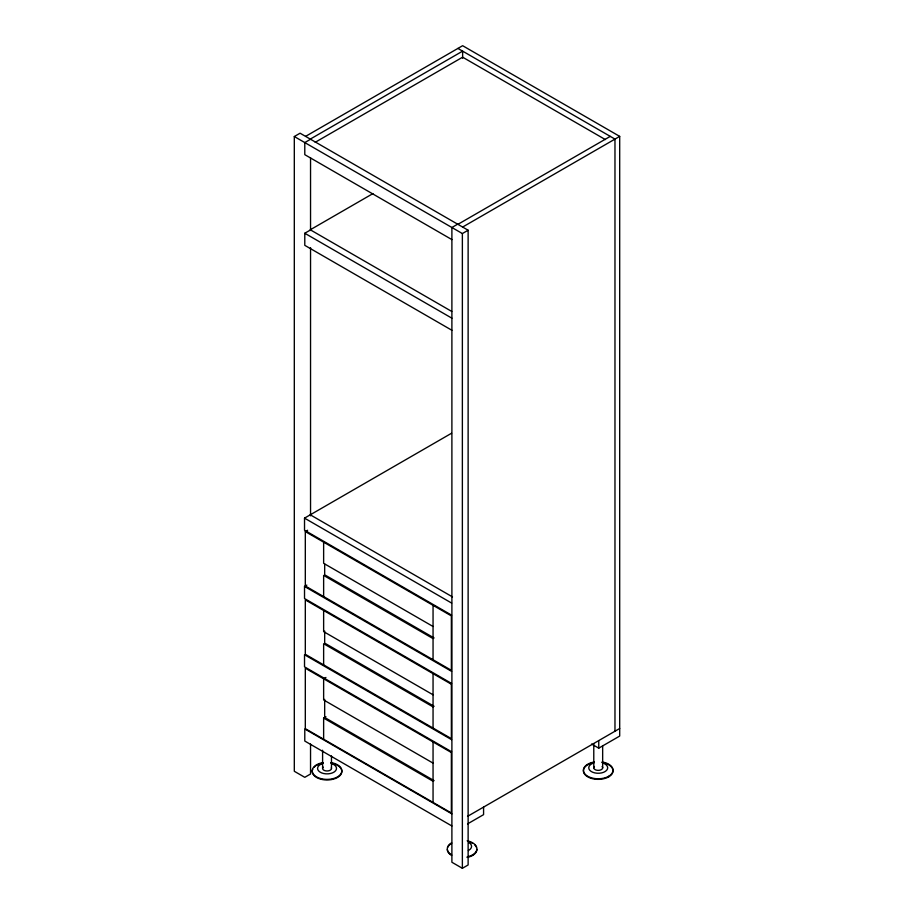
<?xml version="1.0" encoding="UTF-8"?>
<svg xmlns="http://www.w3.org/2000/svg" width="914" height="914" viewBox="0 0 914 914"><rect width="100%" height="100%" fill="white"/><g stroke="black" fill="none" stroke-linecap="round" stroke-linejoin="round"><path stroke-width="1.37" d="M468.379 850.568L468.802 850.26A9.471 5.473 0 0 0 468.802 842.514M310.543 744.042L310.543 773.998L304.785 777.323L294.308 771.279L294.308 136.529L300.078 133.204L468.128 230.225L468.128 864.975L462.37 868.3L451.893 862.256L451.893 227.506L457.651 224.181M305.573 136.38L462.633 45.7L619.692 136.38L619.692 736.067L598.75 748.155L591.609 744.03M310.28 139.099L462.633 51.138L462.633 58.279M310.543 139.248L304.785 142.573L304.785 154.66L451.893 239.594M315.193 142.31L462.633 57.182L605.342 139.579M372.935 193.597L310.28 229.78L451.767 311.457M451.893 330.274L304.785 245.34L304.785 233.253L310.543 229.928M457.914 224.33L610.266 136.38M462.633 227.049L619.692 136.38M294.308 136.529L462.37 233.55L468.128 230.225M451.63 615.156L304.522 530.223L304.522 518.135L451.573 433.236M305.31 531.582L451.367 615.91L451.367 670.316L305.31 585.988L305.31 531.582L307.607 530.257M451.63 683.466L304.522 598.533L304.522 586.445L306.83 585.109M325.932 677.457L323.636 678.782L323.636 699.941L433.053 763.11M323.636 739.232L323.636 718.073L325.932 716.747M467.545 816.351L619.692 728.504M467.557 823.891L483.575 814.648L483.575 807.096M457.914 48.419L614.973 139.099L614.973 731.223M304.785 233.253L451.893 318.186M310.28 514.811L452.453 596.888M304.522 518.135L451.63 603.069M433.053 626.49L323.636 563.321L323.636 542.162M434.093 637.972L324.676 574.803L324.676 564.064M433.053 638.578L323.636 575.409L323.636 596.568M304.522 586.445L451.63 671.379M433.053 694.8L323.636 631.631L323.636 610.472M434.093 706.294L324.676 643.113L324.676 631.026M433.053 706.888L323.636 643.719L323.636 664.878M451.63 739.689L304.522 654.755L304.522 666.843L451.63 751.776M434.093 780.647L324.676 717.479L324.676 699.336M323.636 718.073L433.053 781.253M451.893 813.894L304.785 728.961L304.785 741.048L451.893 825.982M608.69 776.283L608.69 776.866M602.657 745.573L602.657 767.863M598.75 740.591L598.75 748.155M593.78 744.053L593.78 767.737M472.572 854.876L472.572 855.458M462.37 233.55L462.37 868.3M433.053 605.331L433.053 659.737M433.053 673.641L433.053 728.047M433.053 741.951L433.053 802.412M331.474 755.924L331.474 768.468M322.596 750.234L322.596 768.343M316.564 764.801L316.564 765.384A14.807 8.546 0 0 1 319.626 764.024M310.543 157.791L310.543 230.534M310.543 247.66L310.543 515.816M602.12 766.572A4.444 2.559 0 0 1 601.286 769.657A4.444 2.559 0 0 1 595.905 769.988L595.003 769.565A4.444 2.559 0 0 1 594.431 766.469M602.052 761.979A14.807 8.546 0 0 1 610.346 775.141A14.807 8.546 0 0 1 586.091 775.141A14.807 8.546 0 0 1 594.386 761.979M602.052 762.562A14.807 8.546 0 0 1 610.346 775.723A14.807 8.546 0 0 1 586.091 775.723A14.807 8.546 0 0 1 594.386 762.562M602.954 763.064A9.471 5.473 0 0 1 605.479 771.313A9.471 5.473 0 0 1 590.958 771.313A9.471 5.473 0 0 1 593.483 763.064M331.348 767.806A4.444 2.559 0 0 1 329.657 770.479A4.444 2.559 0 0 1 324.721 770.593L323.819 770.171A4.444 2.559 0 0 1 323.236 767.075M330.868 762.584A14.807 8.546 0 0 1 339.163 775.746A14.807 8.546 0 0 1 314.907 775.746A14.807 8.546 0 0 1 323.202 762.584M339.859 767.154A14.807 8.546 0 0 1 328.971 779.905A14.807 8.546 0 0 1 312.737 769.211M314.21 767.154A14.807 8.546 0 0 1 315.696 765.932M320.768 763.681A14.807 8.546 0 0 1 323.202 763.167M330.868 763.167A14.807 8.546 0 0 1 333.29 763.681M334.433 764.024A14.807 8.546 0 0 1 339.163 766.526M331.771 763.67A9.471 5.473 0 0 1 334.296 771.919A9.471 5.473 0 0 1 319.774 771.919A9.471 5.473 0 0 1 322.299 763.67M467.168 840.789A14.807 8.546 0 0 1 476.914 848.82A14.807 8.546 0 0 1 467.168 856.864M451.63 854.876A14.807 8.546 0 0 1 451.63 842.777M476.914 849.414A14.807 8.546 0 0 1 467.168 857.446M451.63 855.458A14.807 8.546 0 0 1 447.3 849.414M447.803 847.198A14.807 8.546 0 0 1 451.63 843.359M469.51 842A14.807 8.546 0 0 1 472.572 843.359M474.926 845.13A14.807 8.546 0 0 1 476.411 847.198M451.367 684.22L305.31 599.892L305.31 654.298L451.367 738.626L451.367 684.22M451.367 752.53L305.31 668.203L305.31 728.652L451.367 812.992L451.367 752.53"/></g></svg>
